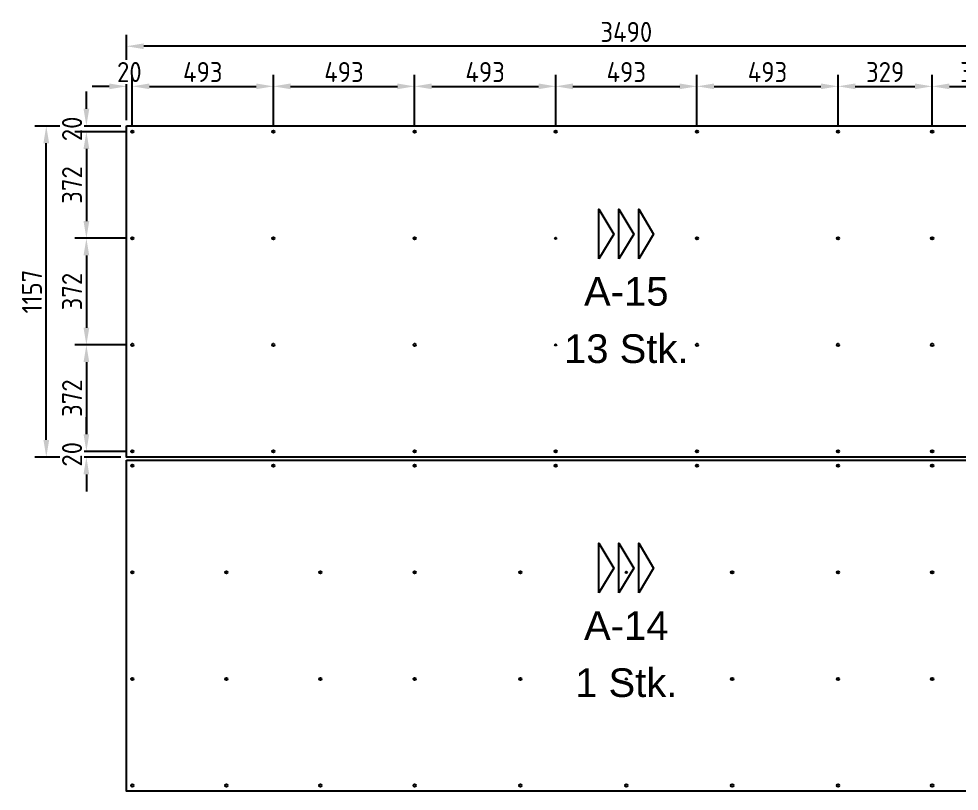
# Model space of a CAD drawing. Header units: millimetres. Extents: x 3800000 to 6300000, y 450000 to 1350000.
# Drawn here: x 5480629 to 5483912, y 901958 to 904656 of the extents above; entities that cross this region are included whole.
import ezdxf

# ---------------------------------------------------------------- set-up
doc = ezdxf.new("R2010")
doc.units = ezdxf.units.MM
for name, color, linetype, true_color in [('ANSICHT Paneel Verlegerichtung', 1, 'Continuous', 0xff0000), ('Bohr', 3, 'Continuous', 0x00ff00), ('FERTIGUNG 02 Bemassung Bohrung', 1, 'Continuous', 0xff0000), ('FERTIGUNG 02 Bemassung Geometrie', 212, 'Continuous', 0xcc00cc), ('Outside', 2, 'Continuous', 0xffff00), ('TXT', 7, 'Continuous', 0xffffff)]:
    doc.layers.add(name, color=color, linetype=linetype, true_color=true_color)
doc.styles.add('Arial Regular', font='arial.ttf')
doc.styles.add('ICC_M1_20', font='')
doc.styles.get('ICC_M1_20').set_extended_font_data('isocp2')
doc.dimstyles.new('ICC_M1_20', dxfattribs={"dimscale": 20, "dimtxt": 3.5, "dimasz": 3, "dimexe": 2, "dimexo": 1, "dimgap": 0.75, "dimtad": 1, "dimtoh": 1, "dimdec": 0, "dimzin": 4, "dimdsep": 46, "dimtxsty": 'ICC_M1_20', "dimcen": 2, "dimadec": 0, "dimazin": 1, "dimtfac": 1, "dimtdec": 4, "dimtix": 1, "dimtofl": 0, "dimtmove": 1, "dimatfit": 3, "dimfxl": 10, "dimfxlon": 1, "dimtfill": 1, "dimtfillclr": 256, "dimtolj": 1, "dimtzin": 1, "dimarcsym": 0})

# ---------------------------------------------------------------- blocks, each defined once
blk = doc.blocks.new('*D127')
at = {"layer": 'Defpoints', "color": 0}
for p in [(5481005, 904560.2), (5481005, 904281.7), (5484495, 904281.7)]:
    blk.add_point(p, dxfattribs=at)
at = {"layer": 'FERTIGUNG 02 Bemassung Geometrie', "color": 0, "lineweight": -2}
for p, q in [((5481005, 904360.2), (5481005, 904600.2)), ((5484495, 904360.2), (5484495, 904600.2)), ((5484435, 904560.2), (5481065, 904560.2))]:
    blk.add_line(p, q, dxfattribs=at)
at = {"layer": 'FERTIGUNG 02 Bemassung Geometrie', "color": 0}
for points in [[(5481065, 904570.2), (5481065, 904550.2), (5481005, 904560.2)], [(5484435, 904550.2), (5484435, 904570.2), (5484495, 904560.2)]]:
    blk.add_solid(points, dxfattribs=at)
at = {"layer": 'FERTIGUNG 02 Bemassung Geometrie', "color": 0, "insert": (5482750, 904610.2), "char_height": 70, "attachment_point": 5, "style": 'ICC_M1_20', "bg_fill": 3, "box_fill_scale": 1.1, "bg_fill_color": 9, "bg_fill_true_color": 13158600, "bg_fill_transparency": 0}
blk.add_mtext('\\A1;3490', dxfattribs=at)
blk = doc.blocks.new('*D128')
at = {"layer": 'Defpoints', "color": 0}
for p in [(5480725, 904281.667), (5481005, 904281.667), (5481005, 903125)]:
    blk.add_point(p, dxfattribs=at)
at = {"layer": 'FERTIGUNG 02 Bemassung Geometrie', "color": 0, "lineweight": -2}
for p, q in [((5480925, 904281.667), (5480685, 904281.667)), ((5480725, 903185), (5480725, 904221.667)), ((5480925, 903125), (5480685, 903125))]:
    blk.add_line(p, q, dxfattribs=at)
at = {"layer": 'FERTIGUNG 02 Bemassung Geometrie', "color": 0}
for points in [[(5480735, 904221.667), (5480715, 904221.667), (5480725, 904281.667)], [(5480715, 903185), (5480735, 903185), (5480725, 903125)]]:
    blk.add_solid(points, dxfattribs=at)
at = {"layer": 'FERTIGUNG 02 Bemassung Geometrie', "color": 0, "insert": (5480675, 903703.3335), "char_height": 70, "attachment_point": 5, "rotation": 90, "style": 'ICC_M1_20', "bg_fill": 3, "box_fill_scale": 1.1, "bg_fill_color": 9, "bg_fill_true_color": 13158600, "bg_fill_transparency": 0}
blk.add_mtext('\\A1;1157', dxfattribs=at)
blk = doc.blocks.new('*D129')
at = {"layer": 'Defpoints', "color": 0}
for p in [(5481005, 904281.667), (5481025, 904261.667)]:
    blk.add_point(p, dxfattribs=at)
at = {"layer": 'FERTIGUNG 02 Bemassung Bohrung', "color": 0, "lineweight": -2}
for p, q in [((5480865, 904341.667), (5480865, 904401.667)), ((5480985, 904281.667), (5480825, 904281.667)), ((5481005, 904261.667), (5480825, 904261.667)), ((5480865, 904201.667), (5480865, 904141.667))]:
    blk.add_line(p, q, dxfattribs=at)
at = {"layer": 'FERTIGUNG 02 Bemassung Bohrung', "color": 0}
for points in [[(5480855, 904341.667), (5480875, 904341.667), (5480865, 904281.667)], [(5480875, 904201.667), (5480855, 904201.667), (5480865, 904261.667)]]:
    blk.add_solid(points, dxfattribs=at)
at = {"layer": 'FERTIGUNG 02 Bemassung Bohrung', "color": 0, "insert": (5480815, 904271.667), "char_height": 70, "attachment_point": 5, "rotation": 90, "style": 'ICC_M1_20', "bg_fill": 3, "box_fill_scale": 1.1, "bg_fill_color": 9, "bg_fill_true_color": 13158600, "bg_fill_transparency": 0}
blk.add_mtext('\\A1;20', dxfattribs=at)
at = {"layer": 'Defpoints', "color": 0}
blk.add_point((5480865, 904261.667), dxfattribs=at)
blk = doc.blocks.new('*D130')
at = {"layer": 'Defpoints', "color": 0}
for p in [(5481025, 904261.7), (5480865, 903889.4), (5481025, 903889.4)]:
    blk.add_point(p, dxfattribs=at)
at = {"layer": 'FERTIGUNG 02 Bemassung Bohrung', "color": 0, "lineweight": -2}
for p, q in [((5481005, 904261.7), (5480825, 904261.7)), ((5480865, 904201.7), (5480865, 903949.4)), ((5481005, 903889.4), (5480825, 903889.4))]:
    blk.add_line(p, q, dxfattribs=at)
at = {"layer": 'FERTIGUNG 02 Bemassung Bohrung', "color": 0}
for points in [[(5480875, 904201.7), (5480855, 904201.7), (5480865, 904261.7)], [(5480855, 903949.4), (5480875, 903949.4), (5480865, 903889.4)]]:
    blk.add_solid(points, dxfattribs=at)
at = {"layer": 'FERTIGUNG 02 Bemassung Bohrung', "color": 0, "insert": (5480815, 904075.6), "char_height": 70, "attachment_point": 5, "rotation": 90, "style": 'ICC_M1_20', "bg_fill": 3, "box_fill_scale": 1.1, "bg_fill_color": 9, "bg_fill_true_color": 13158600, "bg_fill_transparency": 0}
blk.add_mtext('\\A1;372', dxfattribs=at)
blk = doc.blocks.new('*D131')
at = {"layer": 'Defpoints', "color": 0}
for p in [(5481025, 903889.4), (5480865, 903517.2), (5481025, 903517.2)]:
    blk.add_point(p, dxfattribs=at)
at = {"layer": 'FERTIGUNG 02 Bemassung Bohrung', "color": 0, "lineweight": -2}
for p, q in [((5481005, 903889.4), (5480825, 903889.4)), ((5480865, 903829.4), (5480865, 903577.2)), ((5481005, 903517.2), (5480825, 903517.2))]:
    blk.add_line(p, q, dxfattribs=at)
at = {"layer": 'FERTIGUNG 02 Bemassung Bohrung', "color": 0}
for points in [[(5480875, 903829.4), (5480855, 903829.4), (5480865, 903889.4)], [(5480855, 903577.2), (5480875, 903577.2), (5480865, 903517.2)]]:
    blk.add_solid(points, dxfattribs=at)
at = {"layer": 'FERTIGUNG 02 Bemassung Bohrung', "color": 0, "insert": (5480815, 903703.3), "char_height": 70, "attachment_point": 5, "rotation": 90, "style": 'ICC_M1_20', "bg_fill": 3, "box_fill_scale": 1.1, "bg_fill_color": 9, "bg_fill_true_color": 13158600, "bg_fill_transparency": 0}
blk.add_mtext('\\A1;372', dxfattribs=at)
blk = doc.blocks.new('*D132')
at = {"layer": 'Defpoints', "color": 0}
for p in [(5481025, 903517.2), (5480865, 903145), (5481025, 903145)]:
    blk.add_point(p, dxfattribs=at)
at = {"layer": 'FERTIGUNG 02 Bemassung Bohrung', "color": 0, "lineweight": -2}
for p, q in [((5481005, 903517.2), (5480825, 903517.2)), ((5480865, 903457.2), (5480865, 903205)), ((5481005, 903145), (5480825, 903145))]:
    blk.add_line(p, q, dxfattribs=at)
at = {"layer": 'FERTIGUNG 02 Bemassung Bohrung', "color": 0}
for points in [[(5480875, 903457.2), (5480855, 903457.2), (5480865, 903517.2)], [(5480855, 903205), (5480875, 903205), (5480865, 903145)]]:
    blk.add_solid(points, dxfattribs=at)
at = {"layer": 'FERTIGUNG 02 Bemassung Bohrung', "color": 0, "insert": (5480815, 903331.1), "char_height": 70, "attachment_point": 5, "rotation": 90, "style": 'ICC_M1_20', "bg_fill": 3, "box_fill_scale": 1.1, "bg_fill_color": 9, "bg_fill_true_color": 13158600, "bg_fill_transparency": 0}
blk.add_mtext('\\A1;372', dxfattribs=at)
blk = doc.blocks.new('*D133')
at = {"layer": 'Defpoints', "color": 0}
for p in [(5481025, 903145), (5481005, 903125)]:
    blk.add_point(p, dxfattribs=at)
at = {"layer": 'FERTIGUNG 02 Bemassung Bohrung', "color": 0, "lineweight": -2}
for p, q in [((5480865, 903205), (5480865, 903265)), ((5481005, 903145), (5480825, 903145)), ((5480985, 903125), (5480825, 903125)), ((5480865, 903065), (5480865, 903005))]:
    blk.add_line(p, q, dxfattribs=at)
at = {"layer": 'FERTIGUNG 02 Bemassung Bohrung', "color": 0}
for points in [[(5480855, 903205), (5480875, 903205), (5480865, 903145)], [(5480875, 903065), (5480855, 903065), (5480865, 903125)]]:
    blk.add_solid(points, dxfattribs=at)
at = {"layer": 'FERTIGUNG 02 Bemassung Bohrung', "color": 0, "insert": (5480815, 903135), "char_height": 70, "attachment_point": 5, "rotation": 90, "style": 'ICC_M1_20', "bg_fill": 3, "box_fill_scale": 1.1, "bg_fill_color": 9, "bg_fill_true_color": 13158600, "bg_fill_transparency": 0}
blk.add_mtext('\\A1;20', dxfattribs=at)
at = {"layer": 'Defpoints', "color": 0}
blk.add_point((5480865, 903125), dxfattribs=at)
blk = doc.blocks.new('*D134')
at = {"layer": 'Defpoints', "color": 0}
for p in [(5481005, 904281.7), (5481025, 904261.7)]:
    blk.add_point(p, dxfattribs=at)
at = {"layer": 'FERTIGUNG 02 Bemassung Bohrung', "color": 0, "lineweight": -2}
for p, q in [((5481005, 904301.7), (5481005, 904460.2)), ((5481025, 904281.7), (5481025, 904460.2)), ((5480945, 904420.2), (5480885, 904420.2)), ((5481085, 904420.2), (5481145, 904420.2))]:
    blk.add_line(p, q, dxfattribs=at)
at = {"layer": 'FERTIGUNG 02 Bemassung Bohrung', "color": 0}
for points in [[(5480945, 904410.2), (5480945, 904430.2), (5481005, 904420.2)], [(5481085, 904430.2), (5481085, 904410.2), (5481025, 904420.2)]]:
    blk.add_solid(points, dxfattribs=at)
at = {"layer": 'FERTIGUNG 02 Bemassung Bohrung', "color": 0, "insert": (5481015, 904470.2), "char_height": 70, "attachment_point": 5, "style": 'ICC_M1_20', "bg_fill": 3, "box_fill_scale": 1.1, "bg_fill_color": 9, "bg_fill_true_color": 13158600, "bg_fill_transparency": 0}
blk.add_mtext('\\A1;20', dxfattribs=at)
at = {"layer": 'Defpoints', "color": 0}
blk.add_point((5481025, 904420.2), dxfattribs=at)
blk = doc.blocks.new('*D135')
at = {"layer": 'Defpoints', "color": 0}
for p in [(5481517.9, 904420.2), (5481025, 904261.7), (5481517.9, 904261.7)]:
    blk.add_point(p, dxfattribs=at)
at = {"layer": 'FERTIGUNG 02 Bemassung Bohrung', "color": 0, "lineweight": -2}
for p, q in [((5481025, 904281.7), (5481025, 904460.2)), ((5481517.9, 904281.7), (5481517.9, 904460.2)), ((5481085, 904420.2), (5481457.9, 904420.2))]:
    blk.add_line(p, q, dxfattribs=at)
at = {"layer": 'FERTIGUNG 02 Bemassung Bohrung', "color": 0}
for points in [[(5481085, 904430.2), (5481085, 904410.2), (5481025, 904420.2)], [(5481457.9, 904410.2), (5481457.9, 904430.2), (5481517.9, 904420.2)]]:
    blk.add_solid(points, dxfattribs=at)
at = {"layer": 'FERTIGUNG 02 Bemassung Bohrung', "color": 0, "insert": (5481271.4, 904470.2), "char_height": 70, "attachment_point": 5, "style": 'ICC_M1_20', "bg_fill": 3, "box_fill_scale": 1.1, "bg_fill_color": 9, "bg_fill_true_color": 13158600, "bg_fill_transparency": 0}
blk.add_mtext('\\A1;493', dxfattribs=at)
blk = doc.blocks.new('*D136')
at = {"layer": 'Defpoints', "color": 0}
for p in [(5482010.7, 904420.2), (5481517.9, 904261.7), (5482010.7, 904261.7)]:
    blk.add_point(p, dxfattribs=at)
at = {"layer": 'FERTIGUNG 02 Bemassung Bohrung', "color": 0, "lineweight": -2}
for p, q in [((5481517.9, 904281.7), (5481517.9, 904460.2)), ((5482010.7, 904281.7), (5482010.7, 904460.2)), ((5481577.9, 904420.2), (5481950.7, 904420.2))]:
    blk.add_line(p, q, dxfattribs=at)
at = {"layer": 'FERTIGUNG 02 Bemassung Bohrung', "color": 0}
for points in [[(5481577.9, 904430.2), (5481577.9, 904410.2), (5481517.9, 904420.2)], [(5481950.7, 904410.2), (5481950.7, 904430.2), (5482010.7, 904420.2)]]:
    blk.add_solid(points, dxfattribs=at)
at = {"layer": 'FERTIGUNG 02 Bemassung Bohrung', "color": 0, "insert": (5481764.3, 904470.2), "char_height": 70, "attachment_point": 5, "style": 'ICC_M1_20', "bg_fill": 3, "box_fill_scale": 1.1, "bg_fill_color": 9, "bg_fill_true_color": 13158600, "bg_fill_transparency": 0}
blk.add_mtext('\\A1;493', dxfattribs=at)
blk = doc.blocks.new('*D137')
at = {"layer": 'Defpoints', "color": 0}
for p in [(5482503.6, 904420.2), (5482010.7, 904261.7), (5482503.6, 904261.7)]:
    blk.add_point(p, dxfattribs=at)
at = {"layer": 'FERTIGUNG 02 Bemassung Bohrung', "color": 0, "lineweight": -2}
for p, q in [((5482010.7, 904281.7), (5482010.7, 904460.2)), ((5482503.6, 904281.7), (5482503.6, 904460.2)), ((5482070.7, 904420.2), (5482443.6, 904420.2))]:
    blk.add_line(p, q, dxfattribs=at)
at = {"layer": 'FERTIGUNG 02 Bemassung Bohrung', "color": 0}
for points in [[(5482070.7, 904430.2), (5482070.7, 904410.2), (5482010.7, 904420.2)], [(5482443.6, 904410.2), (5482443.6, 904430.2), (5482503.6, 904420.2)]]:
    blk.add_solid(points, dxfattribs=at)
at = {"layer": 'FERTIGUNG 02 Bemassung Bohrung', "color": 0, "insert": (5482257.1, 904470.2), "char_height": 70, "attachment_point": 5, "style": 'ICC_M1_20', "bg_fill": 3, "box_fill_scale": 1.1, "bg_fill_color": 9, "bg_fill_true_color": 13158600, "bg_fill_transparency": 0}
blk.add_mtext('\\A1;493', dxfattribs=at)
blk = doc.blocks.new('*D138')
at = {"layer": 'Defpoints', "color": 0}
for p in [(5482996.4, 904420.2), (5482503.6, 904261.7), (5482996.4, 904261.7)]:
    blk.add_point(p, dxfattribs=at)
at = {"layer": 'FERTIGUNG 02 Bemassung Bohrung', "color": 0, "lineweight": -2}
for p, q in [((5482503.6, 904281.7), (5482503.6, 904460.2)), ((5482996.4, 904281.7), (5482996.4, 904460.2)), ((5482563.6, 904420.2), (5482936.4, 904420.2))]:
    blk.add_line(p, q, dxfattribs=at)
at = {"layer": 'FERTIGUNG 02 Bemassung Bohrung', "color": 0}
for points in [[(5482563.6, 904430.2), (5482563.6, 904410.2), (5482503.6, 904420.2)], [(5482936.4, 904410.2), (5482936.4, 904430.2), (5482996.4, 904420.2)]]:
    blk.add_solid(points, dxfattribs=at)
at = {"layer": 'FERTIGUNG 02 Bemassung Bohrung', "color": 0, "insert": (5482750, 904470.2), "char_height": 70, "attachment_point": 5, "style": 'ICC_M1_20', "bg_fill": 3, "box_fill_scale": 1.1, "bg_fill_color": 9, "bg_fill_true_color": 13158600, "bg_fill_transparency": 0}
blk.add_mtext('\\A1;493', dxfattribs=at)
blk = doc.blocks.new('*D139')
at = {"layer": 'Defpoints', "color": 0}
for p in [(5483489.3, 904420.2), (5482996.4, 904261.7), (5483489.3, 904261.7)]:
    blk.add_point(p, dxfattribs=at)
at = {"layer": 'FERTIGUNG 02 Bemassung Bohrung', "color": 0, "lineweight": -2}
for p, q in [((5482996.4, 904281.7), (5482996.4, 904460.2)), ((5483489.3, 904281.7), (5483489.3, 904460.2)), ((5483056.4, 904420.2), (5483429.3, 904420.2))]:
    blk.add_line(p, q, dxfattribs=at)
at = {"layer": 'FERTIGUNG 02 Bemassung Bohrung', "color": 0}
for points in [[(5483056.4, 904430.2), (5483056.4, 904410.2), (5482996.4, 904420.2)], [(5483429.3, 904410.2), (5483429.3, 904430.2), (5483489.3, 904420.2)]]:
    blk.add_solid(points, dxfattribs=at)
at = {"layer": 'FERTIGUNG 02 Bemassung Bohrung', "color": 0, "insert": (5483242.9, 904470.2), "char_height": 70, "attachment_point": 5, "style": 'ICC_M1_20', "bg_fill": 3, "box_fill_scale": 1.1, "bg_fill_color": 9, "bg_fill_true_color": 13158600, "bg_fill_transparency": 0}
blk.add_mtext('\\A1;493', dxfattribs=at)
blk = doc.blocks.new('*D140')
at = {"layer": 'Defpoints', "color": 0}
for p in [(5483817.9, 904420.2), (5483489.3, 904261.7), (5483817.9, 904261.7)]:
    blk.add_point(p, dxfattribs=at)
at = {"layer": 'FERTIGUNG 02 Bemassung Bohrung', "color": 0, "lineweight": -2}
for p, q in [((5483489.3, 904281.7), (5483489.3, 904460.2)), ((5483817.9, 904281.7), (5483817.9, 904460.2)), ((5483549.3, 904420.2), (5483757.9, 904420.2))]:
    blk.add_line(p, q, dxfattribs=at)
at = {"layer": 'FERTIGUNG 02 Bemassung Bohrung', "color": 0}
for points in [[(5483549.3, 904430.2), (5483549.3, 904410.2), (5483489.3, 904420.2)], [(5483757.9, 904410.2), (5483757.9, 904430.2), (5483817.9, 904420.2)]]:
    blk.add_solid(points, dxfattribs=at)
at = {"layer": 'FERTIGUNG 02 Bemassung Bohrung', "color": 0, "insert": (5483653.6, 904470.2), "char_height": 70, "attachment_point": 5, "style": 'ICC_M1_20', "bg_fill": 3, "box_fill_scale": 1.1, "bg_fill_color": 9, "bg_fill_true_color": 13158600, "bg_fill_transparency": 0}
blk.add_mtext('\\A1;329', dxfattribs=at)
blk = doc.blocks.new('*D141')
at = {"layer": 'Defpoints', "color": 0}
for p in [(5484146.4, 904420.2), (5483817.9, 904261.7), (5484146.4, 904261.7)]:
    blk.add_point(p, dxfattribs=at)
at = {"layer": 'FERTIGUNG 02 Bemassung Bohrung', "color": 0, "lineweight": -2}
for p, q in [((5483817.9, 904281.7), (5483817.9, 904460.2)), ((5484146.4, 904281.7), (5484146.4, 904460.2)), ((5483877.9, 904420.2), (5484086.4, 904420.2))]:
    blk.add_line(p, q, dxfattribs=at)
at = {"layer": 'FERTIGUNG 02 Bemassung Bohrung', "color": 0}
for points in [[(5483877.9, 904430.2), (5483877.9, 904410.2), (5483817.9, 904420.2)], [(5484086.4, 904410.2), (5484086.4, 904430.2), (5484146.4, 904420.2)]]:
    blk.add_solid(points, dxfattribs=at)
at = {"layer": 'FERTIGUNG 02 Bemassung Bohrung', "color": 0, "insert": (5483982.1, 904470.2), "char_height": 70, "attachment_point": 5, "style": 'ICC_M1_20', "bg_fill": 3, "box_fill_scale": 1.1, "bg_fill_color": 9, "bg_fill_true_color": 13158600, "bg_fill_transparency": 0}
blk.add_mtext('\\A1;329', dxfattribs=at)

msp = doc.modelspace()

# ---------------------------------------------------------------- linework, layer by layer
at = {"layer": 'ANSICHT Paneel Verlegerichtung'}
for points in [[(5482654.5, 903817.3), (5482654.5, 903990.9), (5482706.6, 903904.1)], [(5482724, 903817.3), (5482724, 903990.9), (5482776, 903904.1)], [(5482793.4, 903817.3), (5482793.4, 903990.9), (5482845.5, 903904.1)], [(5482654.5, 902650.6), (5482654.5, 902824.2), (5482706.6, 902737.4)], [(5482724, 902650.6), (5482724, 902824.2), (5482776, 902737.4)], [(5482793.4, 902650.6), (5482793.4, 902824.2), (5482845.5, 902737.4)]]:
    msp.add_lwpolyline(points, close=True, dxfattribs=at)
at = {"layer": 'Bohr', "linetype": 'ByBlock', "lineweight": -2}
for centre, radius in [((5481025, 904261.7), 4.25), ((5481517.9, 904261.7), 4.25), ((5482010.7, 904261.7), 4.25), ((5482503.6, 904261.7), 4.25), ((5482996.4, 904261.7), 4.25), ((5483489.3, 904261.7), 4.25), ((5483817.9, 904261.7), 4.25), ((5481025, 903889.4), 4.25), ((5481517.9, 903889.4), 4.25), ((5482010.7, 903889.4), 4.25), ((5482503.6, 903889.4), 2.55), ((5482996.4, 903889.4), 4.25), ((5483489.3, 903889.4), 4.25), ((5483817.9, 903889.4), 4.25), ((5481025, 903517.2), 4.25), ((5481517.9, 903517.2), 4.25), ((5482010.7, 903517.2), 4.25), ((5482996.4, 903517.2), 4.25), ((5483489.3, 903517.2), 4.25), ((5483817.9, 903517.2), 4.25), ((5482503.6, 903517.2), 2.55), ((5481025, 903145), 4.25), ((5481517.9, 903145), 4.25), ((5482010.7, 903145), 4.25), ((5482503.6, 903145), 4.25), ((5482996.4, 903145), 4.25), ((5483489.3, 903145), 4.25), ((5483817.9, 903145), 4.25), ((5481025, 903095), 4.25), ((5481517.9, 903095), 4.25), ((5482010.7, 903095), 4.25), ((5482503.6, 903095), 4.25), ((5482996.4, 903095), 4.25), ((5483489.3, 903095), 4.25), ((5483817.9, 903095), 4.25), ((5481025, 902722.8), 4.25), ((5481353.6, 902722.8), 4.25), ((5481682.1, 902722.8), 4.25), ((5482010.7, 902722.8), 4.25), ((5482380.4, 902722.8), 4.25), ((5482750, 902722.8), 2.55), ((5483119.6, 902722.8), 4.25), ((5483489.3, 902722.8), 4.25), ((5483817.9, 902722.8), 4.25), ((5481025, 902350.6), 4.25), ((5481353.6, 902350.6), 4.25), ((5481682.1, 902350.6), 4.25), ((5482010.7, 902350.6), 4.25), ((5482380.4, 902350.6), 4.25), ((5482750, 902350.6), 2.55), ((5483119.6, 902350.6), 4.25), ((5483489.3, 902350.6), 4.25), ((5483817.9, 902350.6), 4.25), ((5481025, 901978.3), 4.25), ((5481353.6, 901978.3), 4.25), ((5481682.1, 901978.3), 4.25), ((5482010.7, 901978.3), 4.25), ((5482380.4, 901978.3), 4.25), ((5482750, 901978.3), 4.25), ((5483119.6, 901978.3), 4.25), ((5483489.3, 901978.3), 4.25), ((5483817.9, 901978.3), 4.25)]:
    msp.add_circle(centre, radius, dxfattribs=at)
at = {"layer": 'Outside', "linetype": 'ByBlock', "lineweight": -2}
for points in [[(5481005, 904281.7), (5484495, 904281.7), (5484495, 903125), (5481005, 903125)], [(5481005, 903115), (5484495, 903115), (5484495, 901958.3), (5481005, 901958.3)]]:
    msp.add_lwpolyline(points, close=True, dxfattribs=at)

# ---------------------------------------------------------------- texts
at = {"layer": 'TXT', "char_height": 100, "attachment_point": 5, "style": 'Arial Regular'}
for s, insert, width in [('A-15', (5482749.9, 903703.3), 778.261), ('13 Stk.', (5482750, 903503.3), 1011.957), ('A-14', (5482749.9, 902536.7), 775), ('1 Stk.', (5482750, 902336.7), 857.609)]:
    msp.add_mtext(s, dxfattribs=dict(at, insert=insert, width=width))

# ---------------------------------------------------------------- next in the draw order: dimensions: what is measured, and where the dimension line sits
at = {"layer": 'FERTIGUNG 02 Bemassung Geometrie'}
dim = msp.add_linear_dim(base=(5481005, 904560.2), p1=(5484495, 904281.7), p2=(5481005, 904281.7), text='3490', dimstyle='ICC_M1_20', override={"dimscale": 20, "dimtih": 0, "dimtoh": 0, "dimlfac": 1, "dimzin": 1, "dimsah": 0, "dimtzin": 4}, dxfattribs=at)
dim.commit()
dim.dimension.update_dxf_attribs({"geometry": '*D127', "text_midpoint": (5482750, 904610.2)})

# ---------------------------------------------------------------- next in the draw order: dimensions: what is measured, and where the dimension line sits
dim = msp.add_linear_dim(base=(5480725, 904281.7), p1=(5481005, 903125), p2=(5481005, 904281.7), angle=90, text='1157', dimstyle='ICC_M1_20', override={"dimscale": 20, "dimtih": 0, "dimtoh": 0, "dimlfac": 1, "dimzin": 1, "dimsah": 0, "dimtzin": 4}, dxfattribs=at)
dim.commit()
dim.dimension.update_dxf_attribs({"geometry": '*D128', "text_midpoint": (5480675, 903703.3)})

# ---------------------------------------------------------------- next in the draw order: dimensions: what is measured, and where the dimension line sits
at = {"layer": 'FERTIGUNG 02 Bemassung Bohrung'}
dim = msp.add_linear_dim(base=(5480865, 904261.7), p1=(5481005, 904281.7), p2=(5481025, 904261.7), angle=90, text='20', dimstyle='ICC_M1_20', override={"dimscale": 20, "dimtih": 0, "dimtoh": 0, "dimlfac": 1, "dimzin": 1, "dimsah": 0, "dimtzin": 4}, dxfattribs=at)
dim.commit()
dim.dimension.update_dxf_attribs({"geometry": '*D129', "text_midpoint": (5480815, 904271.7)})

# ---------------------------------------------------------------- next in the draw order: dimensions: what is measured, and where the dimension line sits
dim = msp.add_linear_dim(base=(5480865, 903889.4), p1=(5481025, 904261.7), p2=(5481025, 903889.4), angle=90, text='372', dimstyle='ICC_M1_20', override={"dimscale": 20, "dimtih": 0, "dimtoh": 0, "dimlfac": 1, "dimzin": 1, "dimsah": 0, "dimtzin": 4}, dxfattribs=at)
dim.commit()
dim.dimension.update_dxf_attribs({"geometry": '*D130', "text_midpoint": (5480815, 904075.6)})

# ---------------------------------------------------------------- next in the draw order: dimensions: what is measured, and where the dimension line sits
dim = msp.add_linear_dim(base=(5481025, 904420.2), p1=(5481005, 904281.7), p2=(5481025, 904261.7), text='20', dimstyle='ICC_M1_20', override={"dimscale": 20, "dimtih": 0, "dimtoh": 0, "dimlfac": 1, "dimzin": 1, "dimsah": 0, "dimtzin": 4}, dxfattribs=at)
dim.commit()
dim.dimension.update_dxf_attribs({"geometry": '*D134', "text_midpoint": (5481015, 904470.2)})
dim = msp.add_linear_dim(base=(5480865, 903517.2), p1=(5481025, 903889.4), p2=(5481025, 903517.2), angle=90, text='372', dimstyle='ICC_M1_20', override={"dimscale": 20, "dimtih": 0, "dimtoh": 0, "dimlfac": 1, "dimzin": 1, "dimsah": 0, "dimtzin": 4}, dxfattribs=at)
dim.commit()
dim.dimension.update_dxf_attribs({"geometry": '*D131', "text_midpoint": (5480815, 903703.3)})

# ---------------------------------------------------------------- next in the draw order: dimensions: what is measured, and where the dimension line sits
dim = msp.add_linear_dim(base=(5481517.9, 904420.2), p1=(5481025, 904261.7), p2=(5481517.9, 904261.7), text='493', dimstyle='ICC_M1_20', override={"dimscale": 20, "dimtih": 0, "dimtoh": 0, "dimlfac": 1, "dimzin": 1, "dimsah": 0, "dimtzin": 4}, dxfattribs=at)
dim.commit()
dim.dimension.update_dxf_attribs({"geometry": '*D135', "text_midpoint": (5481271.4, 904470.2)})
dim = msp.add_linear_dim(base=(5480865, 903145), p1=(5481025, 903517.2), p2=(5481025, 903145), angle=90, text='372', dimstyle='ICC_M1_20', override={"dimscale": 20, "dimtih": 0, "dimtoh": 0, "dimlfac": 1, "dimzin": 1, "dimsah": 0, "dimtzin": 4}, dxfattribs=at)
dim.commit()
dim.dimension.update_dxf_attribs({"geometry": '*D132', "text_midpoint": (5480815, 903331.1)})

# ---------------------------------------------------------------- next in the draw order: dimensions: what is measured, and where the dimension line sits
dim = msp.add_linear_dim(base=(5482010.7, 904420.2), p1=(5481517.9, 904261.7), p2=(5482010.7, 904261.7), text='493', dimstyle='ICC_M1_20', override={"dimscale": 20, "dimtih": 0, "dimtoh": 0, "dimlfac": 1, "dimzin": 1, "dimsah": 0, "dimtzin": 4}, dxfattribs=at)
dim.commit()
dim.dimension.update_dxf_attribs({"geometry": '*D136', "text_midpoint": (5481764.3, 904470.2)})
dim = msp.add_linear_dim(base=(5480865, 903125), p1=(5481025, 903145), p2=(5481005, 903125), angle=90, text='20', dimstyle='ICC_M1_20', override={"dimscale": 20, "dimtih": 0, "dimtoh": 0, "dimlfac": 1, "dimzin": 1, "dimsah": 0, "dimtzin": 4}, dxfattribs=at)
dim.commit()
dim.dimension.update_dxf_attribs({"geometry": '*D133', "text_midpoint": (5480815, 903135)})

# ---------------------------------------------------------------- next in the draw order: dimensions: what is measured, and where the dimension line sits
dim = msp.add_linear_dim(base=(5482503.6, 904420.2), p1=(5482010.7, 904261.7), p2=(5482503.6, 904261.7), text='493', dimstyle='ICC_M1_20', override={"dimscale": 20, "dimtih": 0, "dimtoh": 0, "dimlfac": 1, "dimzin": 1, "dimsah": 0, "dimtzin": 4}, dxfattribs=at)
dim.commit()
dim.dimension.update_dxf_attribs({"geometry": '*D137', "text_midpoint": (5482257.1, 904470.2)})

# ---------------------------------------------------------------- next in the draw order: dimensions: what is measured, and where the dimension line sits
dim = msp.add_linear_dim(base=(5482996.4, 904420.2), p1=(5482503.6, 904261.7), p2=(5482996.4, 904261.7), text='493', dimstyle='ICC_M1_20', override={"dimscale": 20, "dimtih": 0, "dimtoh": 0, "dimlfac": 1, "dimzin": 1, "dimsah": 0, "dimtzin": 4}, dxfattribs=at)
dim.commit()
dim.dimension.update_dxf_attribs({"geometry": '*D138', "text_midpoint": (5482750, 904470.2)})

# ---------------------------------------------------------------- next in the draw order: dimensions: what is measured, and where the dimension line sits
dim = msp.add_linear_dim(base=(5483489.3, 904420.2), p1=(5482996.4, 904261.7), p2=(5483489.3, 904261.7), text='493', dimstyle='ICC_M1_20', override={"dimscale": 20, "dimtih": 0, "dimtoh": 0, "dimlfac": 1, "dimzin": 1, "dimsah": 0, "dimtzin": 4}, dxfattribs=at)
dim.commit()
dim.dimension.update_dxf_attribs({"geometry": '*D139', "text_midpoint": (5483242.9, 904470.2)})

# ---------------------------------------------------------------- next in the draw order: dimensions: what is measured, and where the dimension line sits
dim = msp.add_linear_dim(base=(5483817.9, 904420.2), p1=(5483489.3, 904261.7), p2=(5483817.9, 904261.7), text='329', dimstyle='ICC_M1_20', override={"dimscale": 20, "dimtih": 0, "dimtoh": 0, "dimlfac": 1, "dimzin": 1, "dimsah": 0, "dimtzin": 4}, dxfattribs=at)
dim.commit()
dim.dimension.update_dxf_attribs({"geometry": '*D140', "text_midpoint": (5483653.6, 904470.2)})

# ---------------------------------------------------------------- next in the draw order: dimensions: what is measured, and where the dimension line sits
dim = msp.add_linear_dim(base=(5484146.4, 904420.2), p1=(5483817.9, 904261.7), p2=(5484146.4, 904261.7), text='329', dimstyle='ICC_M1_20', override={"dimscale": 20, "dimtih": 0, "dimtoh": 0, "dimlfac": 1, "dimzin": 1, "dimsah": 0, "dimtzin": 4}, dxfattribs=at)
dim.commit()
dim.dimension.update_dxf_attribs({"geometry": '*D141', "text_midpoint": (5483982.1, 904470.2)})

doc.saveas('drawing.dxf')
